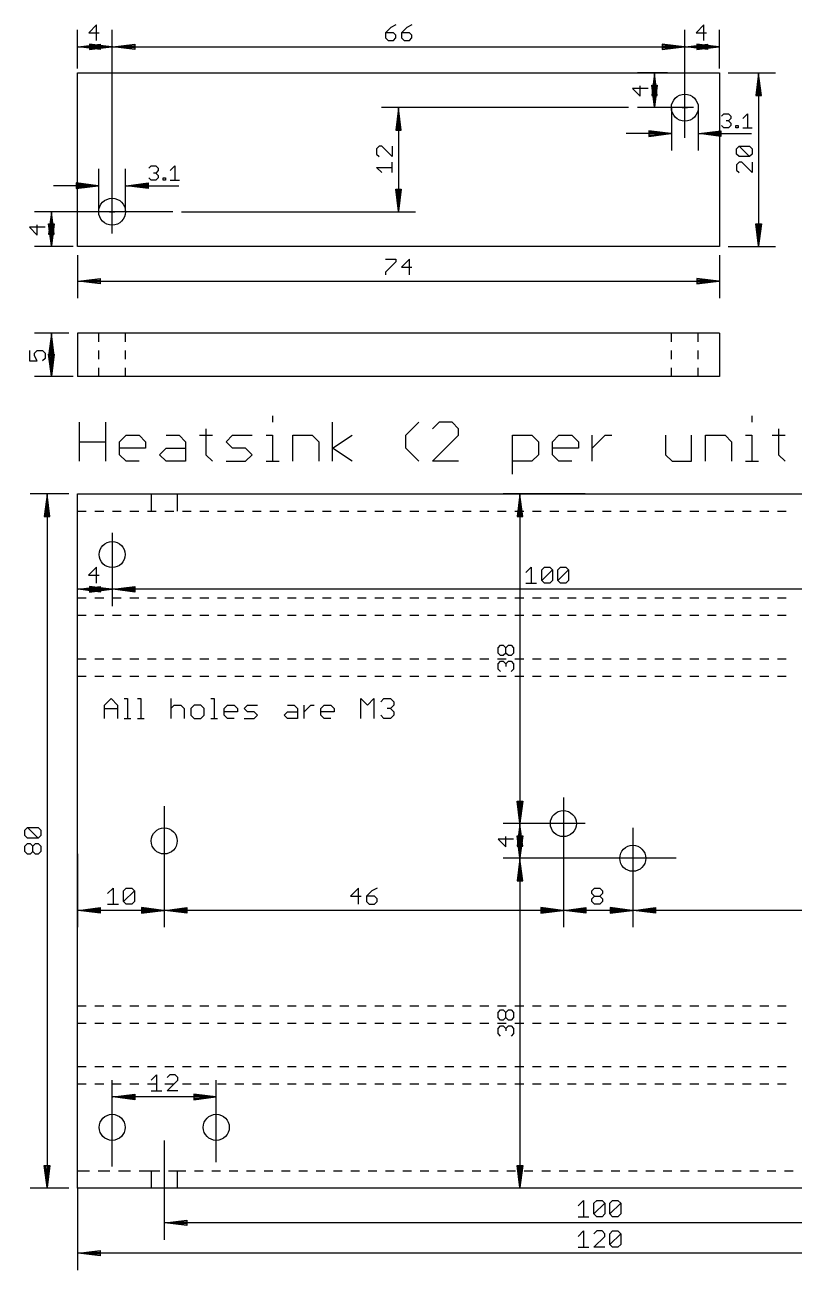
# Model space of a CAD drawing. Extents: x -7 to 596, y -21 to 445.
# Drawn here: x 313.9 to 402.6, y 177.1 to 320.5 of the extents above; entities that cross this region are included whole.
import ezdxf

# ---------------------------------------------------------------- set-up
doc = ezdxf.new("R2010")
doc.units = 0
doc.layers.add('20', color=7, linetype='CONTINUOUS')
doc.layers.add('47', color=2, linetype='CONTINUOUS')

msp = doc.modelspace()

# ---------------------------------------------------------------- linework, layer by layer
at = {"layer": '20'}
for p, q in [((320, 315), (394, 315)), ((320, 295), (320, 315)), ((394, 315), (394, 295)), ((394, 295), (320, 295)), ((394, 285), (320, 285)), ((320, 285), (320, 280)), ((322.45, 284), (322.45, 285)), ((325.55, 284), (325.55, 285)), ((388.45, 284), (388.45, 285)), ((391.55, 284), (391.55, 285)), ((394, 285), (394, 280)), ((322.45, 282), (322.45, 283)), ((325.55, 282), (325.55, 283)), ((388.45, 282), (388.45, 283)), ((391.55, 282), (391.55, 283)), ((394, 280), (320, 280)), ((322.45, 280), (322.45, 281)), ((325.55, 280), (325.55, 281)), ((388.45, 280), (388.45, 281)), ((391.55, 280), (391.55, 281)), ((320, 264.5), (320, 266.5)), ((320, 266.5), (440, 266.5)), ((328.5, 266.5), (328.5, 264.5)), ((331.5, 266.5), (331.5, 264.5)), ((320, 254.5), (320, 264.5)), ((320, 264.5), (321.0167, 264.5)), ((322.0167, 264.5), (323.0333, 264.5)), ((324.0333, 264.5), (325.05, 264.5)), ((326.05, 264.5), (327.0667, 264.5)), ((328.0667, 264.5), (329.0833, 264.5)), ((330.0833, 264.5), (331.1, 264.5)), ((332.1, 264.5), (333.1167, 264.5)), ((334.1167, 264.5), (335.1333, 264.5)), ((336.1333, 264.5), (337.15, 264.5)), ((338.15, 264.5), (339.1667, 264.5)), ((340.1667, 264.5), (341.1833, 264.5)), ((342.1833, 264.5), (343.2, 264.5)), ((344.2, 264.5), (345.2167, 264.5)), ((346.2167, 264.5), (347.2333, 264.5)), ((348.2333, 264.5), (349.25, 264.5)), ((350.25, 264.5), (351.2667, 264.5)), ((352.2667, 264.5), (353.2833, 264.5)), ((354.2833, 264.5), (355.3, 264.5)), ((356.3, 264.5), (357.3167, 264.5)), ((358.3167, 264.5), (359.3333, 264.5)), ((360.3333, 264.5), (361.35, 264.5)), ((362.35, 264.5), (363.3667, 264.5)), ((364.3667, 264.5), (365.3833, 264.5)), ((366.3833, 264.5), (367.4, 264.5)), ((368.4, 264.5), (369.4167, 264.5)), ((370.4167, 264.5), (371.4333, 264.5)), ((372.4333, 264.5), (373.45, 264.5)), ((374.45, 264.5), (375.4667, 264.5)), ((376.4667, 264.5), (377.4833, 264.5)), ((378.4833, 264.5), (379.5, 264.5)), ((380.5, 264.5), (381.5167, 264.5)), ((382.5167, 264.5), (383.5333, 264.5)), ((384.5333, 264.5), (385.55, 264.5)), ((386.55, 264.5), (387.5667, 264.5)), ((388.5667, 264.5), (389.5833, 264.5)), ((390.5833, 264.5), (391.6, 264.5)), ((392.6, 264.5), (393.6167, 264.5)), ((394.6167, 264.5), (395.6333, 264.5)), ((396.6333, 264.5), (397.65, 264.5)), ((398.65, 264.5), (399.6667, 264.5)), ((400.6667, 264.5), (401.6833, 264.5)), ((320, 252.5), (320, 254.5)), ((320, 254.5), (321.0167, 254.5)), ((322.0167, 254.5), (323.0333, 254.5)), ((324.0333, 254.5), (325.05, 254.5)), ((326.05, 254.5), (327.0667, 254.5)), ((328.0667, 254.5), (329.0833, 254.5)), ((330.0833, 254.5), (331.1, 254.5)), ((332.1, 254.5), (333.1167, 254.5)), ((334.1167, 254.5), (335.1333, 254.5)), ((336.1333, 254.5), (337.15, 254.5)), ((338.15, 254.5), (339.1667, 254.5)), ((340.1667, 254.5), (341.1833, 254.5)), ((342.1833, 254.5), (343.2, 254.5)), ((344.2, 254.5), (345.2167, 254.5)), ((346.2167, 254.5), (347.2333, 254.5)), ((348.2333, 254.5), (349.25, 254.5)), ((350.25, 254.5), (351.2667, 254.5)), ((352.2667, 254.5), (353.2833, 254.5)), ((354.2833, 254.5), (355.3, 254.5)), ((356.3, 254.5), (357.3167, 254.5)), ((358.3167, 254.5), (359.3333, 254.5)), ((360.3333, 254.5), (361.35, 254.5)), ((362.35, 254.5), (363.3667, 254.5)), ((364.3667, 254.5), (365.3833, 254.5)), ((366.3833, 254.5), (367.4, 254.5)), ((368.4, 254.5), (369.4167, 254.5)), ((370.4167, 254.5), (371.4333, 254.5)), ((372.4333, 254.5), (373.45, 254.5)), ((374.45, 254.5), (375.4667, 254.5)), ((376.4667, 254.5), (377.4833, 254.5)), ((378.4833, 254.5), (379.5, 254.5)), ((380.5, 254.5), (381.5167, 254.5)), ((382.5167, 254.5), (383.5333, 254.5)), ((384.5333, 254.5), (385.55, 254.5)), ((386.55, 254.5), (387.5667, 254.5)), ((388.5667, 254.5), (389.5833, 254.5)), ((390.5833, 254.5), (391.6, 254.5)), ((392.6, 254.5), (393.6167, 254.5)), ((394.6167, 254.5), (395.6333, 254.5)), ((396.6333, 254.5), (397.65, 254.5)), ((398.65, 254.5), (399.6667, 254.5)), ((400.6667, 254.5), (401.6833, 254.5)), ((320, 247.5), (320, 252.5)), ((320, 252.5), (321.0167, 252.5)), ((322.0167, 252.5), (323.0333, 252.5)), ((324.0333, 252.5), (325.05, 252.5)), ((326.05, 252.5), (327.0667, 252.5)), ((328.0667, 252.5), (329.0833, 252.5)), ((330.0833, 252.5), (331.1, 252.5)), ((332.1, 252.5), (333.1167, 252.5)), ((334.1167, 252.5), (335.1333, 252.5)), ((336.1333, 252.5), (337.15, 252.5)), ((338.15, 252.5), (339.1667, 252.5)), ((340.1667, 252.5), (341.1833, 252.5)), ((342.1833, 252.5), (343.2, 252.5)), ((344.2, 252.5), (345.2167, 252.5)), ((346.2167, 252.5), (347.2333, 252.5)), ((348.2333, 252.5), (349.25, 252.5)), ((350.25, 252.5), (351.2667, 252.5)), ((352.2667, 252.5), (353.2833, 252.5)), ((354.2833, 252.5), (355.3, 252.5)), ((356.3, 252.5), (357.3167, 252.5)), ((358.3167, 252.5), (359.3333, 252.5)), ((360.3333, 252.5), (361.35, 252.5)), ((362.35, 252.5), (363.3667, 252.5)), ((364.3667, 252.5), (365.3833, 252.5)), ((366.3833, 252.5), (367.4, 252.5)), ((368.4, 252.5), (369.4167, 252.5)), ((370.4167, 252.5), (371.4333, 252.5)), ((372.4333, 252.5), (373.45, 252.5)), ((374.45, 252.5), (375.4667, 252.5)), ((376.4667, 252.5), (377.4833, 252.5)), ((378.4833, 252.5), (379.5, 252.5)), ((380.5, 252.5), (381.5167, 252.5)), ((382.5167, 252.5), (383.5333, 252.5)), ((384.5333, 252.5), (385.55, 252.5)), ((386.55, 252.5), (387.5667, 252.5)), ((388.5667, 252.5), (389.5833, 252.5)), ((390.5833, 252.5), (391.6, 252.5)), ((392.6, 252.5), (393.6167, 252.5)), ((394.6167, 252.5), (395.6333, 252.5)), ((396.6333, 252.5), (397.65, 252.5)), ((398.65, 252.5), (399.6667, 252.5)), ((400.6667, 252.5), (401.6833, 252.5)), ((320, 245.5), (320, 247.5)), ((320, 247.5), (321.0167, 247.5)), ((322.0167, 247.5), (323.0333, 247.5)), ((324.0333, 247.5), (325.05, 247.5)), ((326.05, 247.5), (327.0667, 247.5)), ((328.0667, 247.5), (329.0833, 247.5)), ((330.0833, 247.5), (331.1, 247.5)), ((332.1, 247.5), (333.1167, 247.5)), ((334.1167, 247.5), (335.1333, 247.5)), ((336.1333, 247.5), (337.15, 247.5)), ((338.15, 247.5), (339.1667, 247.5)), ((340.1667, 247.5), (341.1833, 247.5)), ((342.1833, 247.5), (343.2, 247.5)), ((344.2, 247.5), (345.2167, 247.5)), ((346.2167, 247.5), (347.2333, 247.5)), ((348.2333, 247.5), (349.25, 247.5)), ((350.25, 247.5), (351.2667, 247.5)), ((352.2667, 247.5), (353.2833, 247.5)), ((354.2833, 247.5), (355.3, 247.5)), ((356.3, 247.5), (357.3167, 247.5)), ((358.3167, 247.5), (359.3333, 247.5)), ((360.3333, 247.5), (361.35, 247.5)), ((362.35, 247.5), (363.3667, 247.5)), ((364.3667, 247.5), (365.3833, 247.5)), ((366.3833, 247.5), (367.4, 247.5)), ((368.4, 247.5), (369.4167, 247.5)), ((370.4167, 247.5), (371.4333, 247.5)), ((372.4333, 247.5), (373.45, 247.5)), ((374.45, 247.5), (375.4667, 247.5)), ((376.4667, 247.5), (377.4833, 247.5)), ((378.4833, 247.5), (379.5, 247.5)), ((380.5, 247.5), (381.5167, 247.5)), ((382.5167, 247.5), (383.5333, 247.5)), ((384.5333, 247.5), (385.55, 247.5)), ((386.55, 247.5), (387.5667, 247.5)), ((388.5667, 247.5), (389.5833, 247.5)), ((390.5833, 247.5), (391.6, 247.5)), ((392.6, 247.5), (393.6167, 247.5)), ((394.6167, 247.5), (395.6333, 247.5)), ((396.6333, 247.5), (397.65, 247.5)), ((398.65, 247.5), (399.6667, 247.5)), ((400.6667, 247.5), (401.6833, 247.5)), ((320, 207.5), (320, 245.5)), ((320, 245.5), (321.0167, 245.5)), ((322.0167, 245.5), (323.0333, 245.5)), ((324.0333, 245.5), (325.05, 245.5)), ((326.05, 245.5), (327.0667, 245.5)), ((328.0667, 245.5), (329.0833, 245.5)), ((330.0833, 245.5), (331.1, 245.5)), ((332.1, 245.5), (333.1167, 245.5)), ((334.1167, 245.5), (335.1333, 245.5)), ((336.1333, 245.5), (337.15, 245.5)), ((338.15, 245.5), (339.1667, 245.5)), ((340.1667, 245.5), (341.1833, 245.5)), ((342.1833, 245.5), (343.2, 245.5)), ((344.2, 245.5), (345.2167, 245.5)), ((346.2167, 245.5), (347.2333, 245.5)), ((348.2333, 245.5), (349.25, 245.5)), ((350.25, 245.5), (351.2667, 245.5)), ((352.2667, 245.5), (353.2833, 245.5)), ((354.2833, 245.5), (355.3, 245.5)), ((356.3, 245.5), (357.3167, 245.5)), ((358.3167, 245.5), (359.3333, 245.5)), ((360.3333, 245.5), (361.35, 245.5)), ((362.35, 245.5), (363.3667, 245.5)), ((364.3667, 245.5), (365.3833, 245.5)), ((366.3833, 245.5), (367.4, 245.5)), ((368.4, 245.5), (369.4167, 245.5)), ((370.4167, 245.5), (371.4333, 245.5)), ((372.4333, 245.5), (373.45, 245.5)), ((374.45, 245.5), (375.4667, 245.5)), ((376.4667, 245.5), (377.4833, 245.5)), ((378.4833, 245.5), (379.5, 245.5)), ((380.5, 245.5), (381.5167, 245.5)), ((382.5167, 245.5), (383.5333, 245.5)), ((384.5333, 245.5), (385.55, 245.5)), ((386.55, 245.5), (387.5667, 245.5)), ((388.5667, 245.5), (389.5833, 245.5)), ((390.5833, 245.5), (391.6, 245.5)), ((392.6, 245.5), (393.6167, 245.5)), ((394.6167, 245.5), (395.6333, 245.5)), ((396.6333, 245.5), (397.65, 245.5)), ((398.65, 245.5), (399.6667, 245.5)), ((400.6667, 245.5), (401.6833, 245.5)), ((320, 205.5), (320, 207.5)), ((320, 207.5), (321.0167, 207.5)), ((322.0167, 207.5), (323.0333, 207.5)), ((324.0333, 207.5), (325.05, 207.5)), ((326.05, 207.5), (327.0667, 207.5)), ((328.0667, 207.5), (329.0833, 207.5)), ((330.0833, 207.5), (331.1, 207.5)), ((332.1, 207.5), (333.1167, 207.5)), ((334.1167, 207.5), (335.1333, 207.5)), ((336.1333, 207.5), (337.15, 207.5)), ((338.15, 207.5), (339.1667, 207.5)), ((340.1667, 207.5), (341.1833, 207.5)), ((342.1833, 207.5), (343.2, 207.5)), ((344.2, 207.5), (345.2167, 207.5)), ((346.2167, 207.5), (347.2333, 207.5)), ((348.2333, 207.5), (349.25, 207.5)), ((350.25, 207.5), (351.2667, 207.5)), ((352.2667, 207.5), (353.2833, 207.5)), ((354.2833, 207.5), (355.3, 207.5)), ((356.3, 207.5), (357.3167, 207.5)), ((358.3167, 207.5), (359.3333, 207.5)), ((360.3333, 207.5), (361.35, 207.5)), ((362.35, 207.5), (363.3667, 207.5)), ((364.3667, 207.5), (365.3833, 207.5)), ((366.3833, 207.5), (367.4, 207.5)), ((368.4, 207.5), (369.4167, 207.5)), ((370.4167, 207.5), (371.4333, 207.5)), ((372.4333, 207.5), (373.45, 207.5)), ((374.45, 207.5), (375.4667, 207.5)), ((376.4667, 207.5), (377.4833, 207.5)), ((378.4833, 207.5), (379.5, 207.5)), ((380.5, 207.5), (381.5167, 207.5)), ((382.5167, 207.5), (383.5333, 207.5)), ((384.5333, 207.5), (385.55, 207.5)), ((386.55, 207.5), (387.5667, 207.5)), ((388.5667, 207.5), (389.5833, 207.5)), ((390.5833, 207.5), (391.6, 207.5)), ((392.6, 207.5), (393.6167, 207.5)), ((394.6167, 207.5), (395.6333, 207.5)), ((396.6333, 207.5), (397.65, 207.5)), ((398.65, 207.5), (399.6667, 207.5)), ((400.6667, 207.5), (401.6833, 207.5)), ((320, 200.5), (320, 205.5)), ((320, 205.5), (321.0167, 205.5)), ((322.0167, 205.5), (323.0333, 205.5)), ((324.0333, 205.5), (325.05, 205.5)), ((326.05, 205.5), (327.0667, 205.5)), ((328.0667, 205.5), (329.0833, 205.5)), ((330.0833, 205.5), (331.1, 205.5)), ((332.1, 205.5), (333.1167, 205.5)), ((334.1167, 205.5), (335.1333, 205.5)), ((336.1333, 205.5), (337.15, 205.5)), ((338.15, 205.5), (339.1667, 205.5)), ((340.1667, 205.5), (341.1833, 205.5)), ((342.1833, 205.5), (343.2, 205.5)), ((344.2, 205.5), (345.2167, 205.5)), ((346.2167, 205.5), (347.2333, 205.5)), ((348.2333, 205.5), (349.25, 205.5)), ((350.25, 205.5), (351.2667, 205.5)), ((352.2667, 205.5), (353.2833, 205.5)), ((354.2833, 205.5), (355.3, 205.5)), ((356.3, 205.5), (357.3167, 205.5)), ((358.3167, 205.5), (359.3333, 205.5)), ((360.3333, 205.5), (361.35, 205.5)), ((362.35, 205.5), (363.3667, 205.5)), ((364.3667, 205.5), (365.3833, 205.5)), ((366.3833, 205.5), (367.4, 205.5)), ((368.4, 205.5), (369.4167, 205.5)), ((370.4167, 205.5), (371.4333, 205.5)), ((372.4333, 205.5), (373.45, 205.5)), ((374.45, 205.5), (375.4667, 205.5)), ((376.4667, 205.5), (377.4833, 205.5)), ((378.4833, 205.5), (379.5, 205.5)), ((380.5, 205.5), (381.5167, 205.5)), ((382.5167, 205.5), (383.5333, 205.5)), ((384.5333, 205.5), (385.55, 205.5)), ((386.55, 205.5), (387.5667, 205.5)), ((388.5667, 205.5), (389.5833, 205.5)), ((390.5833, 205.5), (391.6, 205.5)), ((392.6, 205.5), (393.6167, 205.5)), ((394.6167, 205.5), (395.6333, 205.5)), ((396.6333, 205.5), (397.65, 205.5)), ((398.65, 205.5), (399.6667, 205.5)), ((400.6667, 205.5), (401.6833, 205.5)), ((320, 198.5), (320, 200.5)), ((320, 200.5), (321.0167, 200.5)), ((322.0167, 200.5), (323.0333, 200.5)), ((324.0333, 200.5), (325.05, 200.5)), ((326.05, 200.5), (327.0667, 200.5)), ((328.0667, 200.5), (329.0833, 200.5)), ((330.0833, 200.5), (331.1, 200.5)), ((332.1, 200.5), (333.1167, 200.5)), ((334.1167, 200.5), (335.1333, 200.5)), ((336.1333, 200.5), (337.15, 200.5)), ((338.15, 200.5), (339.1667, 200.5)), ((340.1667, 200.5), (341.1833, 200.5)), ((342.1833, 200.5), (343.2, 200.5)), ((344.2, 200.5), (345.2167, 200.5)), ((346.2167, 200.5), (347.2333, 200.5)), ((348.2333, 200.5), (349.25, 200.5)), ((350.25, 200.5), (351.2667, 200.5)), ((352.2667, 200.5), (353.2833, 200.5)), ((354.2833, 200.5), (355.3, 200.5)), ((356.3, 200.5), (357.3167, 200.5)), ((358.3167, 200.5), (359.3333, 200.5)), ((360.3333, 200.5), (361.35, 200.5)), ((362.35, 200.5), (363.3667, 200.5)), ((364.3667, 200.5), (365.3833, 200.5)), ((366.3833, 200.5), (367.4, 200.5)), ((368.4, 200.5), (369.4167, 200.5)), ((370.4167, 200.5), (371.4333, 200.5)), ((372.4333, 200.5), (373.45, 200.5)), ((374.45, 200.5), (375.4667, 200.5)), ((376.4667, 200.5), (377.4833, 200.5)), ((378.4833, 200.5), (379.5, 200.5)), ((380.5, 200.5), (381.5167, 200.5)), ((382.5167, 200.5), (383.5333, 200.5)), ((384.5333, 200.5), (385.55, 200.5)), ((386.55, 200.5), (387.5667, 200.5)), ((388.5667, 200.5), (389.5833, 200.5)), ((390.5833, 200.5), (391.6, 200.5)), ((392.6, 200.5), (393.6167, 200.5)), ((394.6167, 200.5), (395.6333, 200.5)), ((396.6333, 200.5), (397.65, 200.5)), ((398.65, 200.5), (399.6667, 200.5)), ((400.6667, 200.5), (401.6833, 200.5)), ((320, 188.5), (320, 198.5)), ((320, 198.5), (321.0167, 198.5)), ((322.0167, 198.5), (323.0333, 198.5)), ((324.0333, 198.5), (325.05, 198.5)), ((326.05, 198.5), (327.0667, 198.5)), ((328.0667, 198.5), (329.0833, 198.5)), ((330.0833, 198.5), (331.1, 198.5)), ((332.1, 198.5), (333.1167, 198.5)), ((334.1167, 198.5), (335.1333, 198.5)), ((336.1333, 198.5), (337.15, 198.5)), ((338.15, 198.5), (339.1667, 198.5)), ((340.1667, 198.5), (341.1833, 198.5)), ((342.1833, 198.5), (343.2, 198.5)), ((344.2, 198.5), (345.2167, 198.5)), ((346.2167, 198.5), (347.2333, 198.5)), ((348.2333, 198.5), (349.25, 198.5)), ((350.25, 198.5), (351.2667, 198.5)), ((352.2667, 198.5), (353.2833, 198.5)), ((354.2833, 198.5), (355.3, 198.5)), ((356.3, 198.5), (357.3167, 198.5)), ((358.3167, 198.5), (359.3333, 198.5)), ((360.3333, 198.5), (361.35, 198.5)), ((362.35, 198.5), (363.3667, 198.5)), ((364.3667, 198.5), (365.3833, 198.5)), ((366.3833, 198.5), (367.4, 198.5)), ((368.4, 198.5), (369.4167, 198.5)), ((370.4167, 198.5), (371.4333, 198.5)), ((372.4333, 198.5), (373.45, 198.5)), ((374.45, 198.5), (375.4667, 198.5)), ((376.4667, 198.5), (377.4833, 198.5)), ((378.4833, 198.5), (379.5, 198.5)), ((380.5, 198.5), (381.5167, 198.5)), ((382.5167, 198.5), (383.5333, 198.5)), ((384.5333, 198.5), (385.55, 198.5)), ((386.55, 198.5), (387.5667, 198.5)), ((388.5667, 198.5), (389.5833, 198.5)), ((390.5833, 198.5), (391.6, 198.5)), ((392.6, 198.5), (393.6167, 198.5)), ((394.6167, 198.5), (395.6333, 198.5)), ((396.6333, 198.5), (397.65, 198.5)), ((398.65, 198.5), (399.6667, 198.5)), ((400.6667, 198.5), (401.6833, 198.5)), ((320, 186.5), (320, 188.5)), ((320, 188.5), (321.375, 188.5)), ((322.375, 188.5), (323.75, 188.5)), ((324.75, 188.5), (326.125, 188.5)), ((327.125, 188.5), (328.5, 188.5)), ((328.5, 188.5), (329.5, 188.5)), ((328.5, 188.5), (328.5, 186.5)), ((330.5, 188.5), (331.5, 188.5)), ((331.5, 188.5), (332.5, 188.5)), ((331.5, 188.5), (331.5, 186.5)), ((333.5, 188.5), (334.5, 188.5)), ((335.5, 188.5), (336.5, 188.5)), ((337.5, 188.5), (338.5, 188.5)), ((339.5, 188.5), (340.5, 188.5)), ((341.5, 188.5), (342.5, 188.5)), ((343.5, 188.5), (344.5, 188.5)), ((345.5, 188.5), (346.5, 188.5)), ((347.5, 188.5), (348.5, 188.5)), ((349.5, 188.5), (350.5, 188.5)), ((351.5, 188.5), (352.5, 188.5)), ((353.5, 188.5), (354.5, 188.5)), ((355.5, 188.5), (356.5, 188.5)), ((357.5, 188.5), (358.5, 188.5)), ((359.5, 188.5), (360.5, 188.5)), ((361.5, 188.5), (362.5, 188.5)), ((363.5, 188.5), (364.5, 188.5)), ((365.5, 188.5), (366.5, 188.5)), ((367.5, 188.5), (368.5, 188.5)), ((369.5, 188.5), (370.5, 188.5)), ((371.5, 188.5), (372.5, 188.5)), ((373.5, 188.5), (374.5, 188.5)), ((375.5, 188.5), (376.5, 188.5)), ((377.5, 188.5), (378.5, 188.5)), ((379.5, 188.5), (380.5, 188.5)), ((381.5, 188.5), (382.5, 188.5)), ((383.5, 188.5), (384.5, 188.5)), ((385.5, 188.5), (386.5, 188.5)), ((387.5, 188.5), (388.5, 188.5)), ((389.5, 188.5), (390.5, 188.5)), ((391.5, 188.5), (392.5, 188.5)), ((393.5, 188.5), (394.5, 188.5)), ((395.5, 188.5), (396.5, 188.5)), ((397.5, 188.5), (398.5, 188.5)), ((399.5, 188.5), (400.5, 188.5)), ((401.5, 188.5), (402.5, 188.5)), ((328.5, 186.5), (320, 186.5)), ((331.5, 186.5), (328.5, 186.5)), ((428.5, 186.5), (331.5, 186.5))]:
    msp.add_line(p, q, dxfattribs=at)
for centre, radius in [((390, 311), 1.55), ((324, 299), 1.55), ((324, 259.5), 1.5), ((376, 228.5), 1.5), ((330, 226.5), 1.5), ((384, 224.5), 1.5), ((324, 193.5), 1.5), ((336, 193.5), 1.5)]:
    msp.add_circle(centre, radius, dxfattribs=at)
at = {"layer": '47'}
for p, q in [((322.2064, 320.5299), (321.3072, 319.6308)), ((322.2064, 318.7316), (322.2064, 320.5299)), ((356.1078, 320.2302), (355.5083, 319.6308)), ((356.7072, 320.5299), (356.1078, 320.2302)), ((357.9494, 320.2302), (357.3499, 319.6308)), ((358.5488, 320.5299), (357.9494, 320.2302)), ((392.2064, 320.5299), (391.3072, 319.6308)), ((392.2064, 318.7316), (392.2064, 320.5299)), ((320, 315.5), (320, 319.95)), ((321.3072, 319.6308), (322.5061, 319.6308)), ((324, 296.5), (324, 319.95)), ((324, 315.5), (324, 319.95)), ((355.5083, 319.6308), (355.5083, 319.0313)), ((356.4075, 319.6308), (355.5083, 319.6308)), ((355.5083, 319.0313), (355.8081, 318.7316)), ((355.8081, 318.7316), (356.4075, 318.7316)), ((356.7072, 319.331), (356.4075, 319.6308)), ((356.4075, 318.7316), (356.7072, 319.0313)), ((356.7072, 319.0313), (356.7072, 319.331)), ((357.3499, 319.6308), (357.3499, 319.0313)), ((358.2491, 319.6308), (357.3499, 319.6308)), ((357.3499, 319.0313), (357.6496, 318.7316)), ((357.6496, 318.7316), (358.2491, 318.7316)), ((358.5488, 319.331), (358.2491, 319.6308)), ((358.2491, 318.7316), (358.5488, 319.0313)), ((358.5488, 319.0313), (358.5488, 319.331)), ((390, 307.5), (390, 319.95)), ((390, 315.5), (390, 319.95)), ((391.3072, 319.6308), (392.5061, 319.6308)), ((394, 315.5), (394, 319.95)), ((320.065, 318), (322.6, 318.3192)), ((320.065, 318), (322.6, 318.26)), ((320.065, 318), (322.6, 318.13)), ((320.065, 318), (323.935, 318)), ((322.6, 317.6808), (320.065, 318)), ((322.6, 317.87), (320.065, 318)), ((322.6, 317.74), (320.065, 318)), ((323.935, 318), (321.4, 318.3192)), ((321.4, 318.3192), (321.4, 317.6808)), ((323.935, 318), (321.4, 318.26)), ((323.935, 318), (321.4, 318.13)), ((321.4, 317.6808), (323.935, 318)), ((321.4, 317.87), (323.935, 318)), ((321.4, 317.74), (323.935, 318)), ((322.6, 318.3192), (322.6, 317.6808)), ((324.065, 318), (326.6, 318.3192)), ((324.065, 318), (326.6, 318.26)), ((324.065, 318), (326.6, 318.13)), ((324.065, 318), (389.935, 318)), ((326.6, 317.6808), (324.065, 318)), ((326.6, 317.87), (324.065, 318)), ((326.6, 317.74), (324.065, 318)), ((326.6, 318.3192), (326.6, 317.6808)), ((389.935, 318), (387.4, 318.3192)), ((387.4, 318.3192), (387.4, 317.6808)), ((389.935, 318), (387.4, 318.26)), ((389.935, 318), (387.4, 318.13)), ((387.4, 317.6808), (389.935, 318)), ((387.4, 317.87), (389.935, 318)), ((387.4, 317.74), (389.935, 318)), ((390.065, 318), (392.6, 318.3192)), ((390.065, 318), (392.6, 318.26)), ((390.065, 318), (392.6, 318.13)), ((390.065, 318), (393.935, 318)), ((392.6, 317.6808), (390.065, 318)), ((392.6, 317.87), (390.065, 318)), ((392.6, 317.74), (390.065, 318)), ((393.935, 318), (391.4, 318.3192)), ((391.4, 318.3192), (391.4, 317.6808)), ((393.935, 318), (391.4, 318.26)), ((393.935, 318), (391.4, 318.13)), ((391.4, 317.6808), (393.935, 318)), ((391.4, 317.87), (393.935, 318)), ((391.4, 317.74), (393.935, 318)), ((392.6, 318.3192), (392.6, 317.6808)), ((388, 315), (384.55, 315)), ((386.5, 314.935), (386.1808, 312.4)), ((386.5, 314.935), (386.24, 312.4)), ((386.5, 314.935), (386.37, 312.4)), ((386.5, 314.935), (386.5, 311.065)), ((386.8192, 312.4), (386.5, 314.935)), ((386.63, 312.4), (386.5, 314.935)), ((386.76, 312.4), (386.5, 314.935)), ((395, 315), (400.45, 315)), ((398.5, 314.935), (398.1808, 312.4)), ((398.5, 314.935), (398.24, 312.4)), ((398.5, 314.935), (398.37, 312.4)), ((398.5, 314.935), (398.5, 295.065)), ((398.8192, 312.4), (398.5, 314.935)), ((398.63, 312.4), (398.5, 314.935)), ((398.76, 312.4), (398.5, 314.935)), ((385.7684, 313.2064), (383.9701, 313.2064)), ((383.9701, 313.2064), (384.8692, 312.3072)), ((384.8692, 312.3072), (384.8692, 313.5061)), ((386.5, 311.065), (386.1808, 313.6)), ((386.1808, 313.6), (386.8192, 313.6)), ((386.5, 311.065), (386.24, 313.6)), ((386.5, 311.065), (386.37, 313.6)), ((386.8192, 313.6), (386.5, 311.065)), ((386.63, 313.6), (386.5, 311.065)), ((386.76, 313.6), (386.5, 311.065)), ((386.1808, 312.4), (386.8192, 312.4)), ((398.1808, 312.4), (398.8192, 312.4)), ((383.5, 311), (355.05, 311)), ((357, 310.935), (356.6808, 308.4)), ((357, 310.935), (356.74, 308.4)), ((357, 310.935), (356.87, 308.4)), ((357, 310.935), (357, 299.065)), ((357.3192, 308.4), (357, 310.935)), ((357.13, 308.4), (357, 310.935)), ((357.26, 308.4), (357, 310.935)), ((391, 311), (384.55, 311)), ((388.45, 311), (388.45, 306.05)), ((389.6808, 311), (390.3192, 311)), ((390, 310.6808), (390, 311.3192)), ((391.55, 311), (391.55, 306.05)), ((394.2262, 310.0065), (394.4974, 310.2777)), ((394.4974, 310.2777), (395.0397, 310.2777)), ((395.0397, 310.2777), (395.3109, 310.0065)), ((395.3109, 310.0065), (395.3109, 309.7354)), ((396.6819, 309.7354), (397.2243, 310.2777)), ((397.2243, 310.2777), (397.2243, 308.6507)), ((394.4974, 308.6507), (394.2262, 308.9219)), ((395.0397, 308.6507), (394.4974, 308.6507)), ((395.0397, 309.4642), (394.7685, 309.4642)), ((395.3109, 309.7354), (395.0397, 309.4642)), ((395.0397, 309.4642), (395.3109, 309.193)), ((395.3109, 308.9219), (395.0397, 308.6507)), ((395.3109, 309.193), (395.3109, 308.9219)), ((395.8634, 308.6507), (395.8634, 308.9219)), ((395.8634, 308.9219), (396.1345, 308.9219)), ((396.1345, 308.6507), (395.8634, 308.6507)), ((396.1345, 308.9219), (396.1345, 308.6507)), ((396.6819, 308.6507), (397.7666, 308.6507)), ((356.6808, 308.4), (357.3192, 308.4)), ((388.385, 308), (383.25, 308)), ((388.385, 308), (385.85, 308.3192)), ((385.85, 308.3192), (385.85, 307.6808)), ((388.385, 308), (385.85, 308.26)), ((388.385, 308), (385.85, 308.13)), ((385.85, 307.6808), (388.385, 308)), ((385.85, 307.87), (388.385, 308)), ((385.85, 307.74), (388.385, 308)), ((391.615, 308), (394.15, 308.3192)), ((391.615, 308), (394.15, 308.26)), ((391.615, 308), (394.15, 308.13)), ((391.615, 308), (397.6846, 308)), ((394.15, 307.6808), (391.615, 308)), ((394.15, 307.87), (391.615, 308)), ((394.15, 307.74), (391.615, 308)), ((394.15, 308.3192), (394.15, 307.6808)), ((354.7698, 306.5488), (354.4701, 306.2491)), ((354.4701, 306.2491), (354.4701, 305.6496)), ((354.4701, 305.6496), (354.7698, 305.3499)), ((355.0695, 306.5488), (354.7698, 306.5488)), ((356.2684, 305.3499), (355.0695, 306.5488)), ((356.2684, 306.5488), (356.2684, 305.3499)), ((395.9701, 306.2491), (396.2698, 306.5488)), ((395.9701, 305.6496), (395.9701, 306.2491)), ((396.2698, 305.3499), (395.9701, 305.6496)), ((396.2698, 306.5488), (397.4687, 306.5488)), ((397.4687, 305.3499), (396.2698, 306.5488)), ((397.4687, 306.5488), (397.7684, 306.2491)), ((397.7684, 305.6496), (397.4687, 305.3499)), ((397.7684, 306.2491), (397.7684, 305.6496)), ((328.2262, 304.0065), (328.4974, 304.2777)), ((328.4974, 304.2777), (329.0397, 304.2777)), ((329.0397, 304.2777), (329.3109, 304.0065)), ((330.6819, 303.7354), (331.2243, 304.2777)), ((331.2243, 304.2777), (331.2243, 302.6507)), ((356.2684, 303.5083), (356.2684, 304.7072)), ((396.2698, 304.7072), (395.9701, 304.4075)), ((395.9701, 304.4075), (395.9701, 303.8081)), ((397.4687, 305.3499), (396.2698, 305.3499)), ((396.5695, 304.7072), (396.2698, 304.7072)), ((397.7684, 303.5083), (396.5695, 304.7072)), ((397.7684, 304.7072), (397.7684, 303.5083)), ((322.45, 299), (322.45, 303.95)), ((325.55, 299), (325.55, 303.95)), ((328.4974, 302.6507), (328.2262, 302.9219)), ((329.0397, 303.4642), (328.7685, 303.4642)), ((329.3109, 303.7354), (329.0397, 303.4642)), ((329.0397, 303.4642), (329.3109, 303.193)), ((329.3109, 302.9219), (329.0397, 302.6507)), ((329.3109, 304.0065), (329.3109, 303.7354)), ((329.3109, 303.193), (329.3109, 302.9219)), ((329.8634, 302.6507), (329.8634, 302.9219)), ((329.8634, 302.9219), (330.1345, 302.9219)), ((330.1345, 302.9219), (330.1345, 302.6507)), ((355.0695, 303.5083), (354.4701, 304.1078)), ((354.4701, 304.1078), (356.2684, 304.1078)), ((395.9701, 303.8081), (396.2698, 303.5083)), ((322.385, 302), (317.25, 302)), ((322.385, 302), (319.85, 302.3192)), ((319.85, 302.3192), (319.85, 301.6808)), ((322.385, 302), (319.85, 302.26)), ((322.385, 302), (319.85, 302.13)), ((319.85, 301.6808), (322.385, 302)), ((319.85, 301.87), (322.385, 302)), ((319.85, 301.74), (322.385, 302)), ((325.615, 302), (328.15, 302.3192)), ((325.615, 302), (328.15, 302.26)), ((325.615, 302), (328.15, 302.13)), ((325.615, 302), (331.6846, 302)), ((328.15, 301.6808), (325.615, 302)), ((328.15, 301.87), (325.615, 302)), ((328.15, 301.74), (325.615, 302)), ((328.15, 302.3192), (328.15, 301.6808)), ((329.0397, 302.6507), (328.4974, 302.6507)), ((330.1345, 302.6507), (329.8634, 302.6507)), ((330.6819, 302.6507), (331.7666, 302.6507)), ((357, 299.065), (356.6808, 301.6)), ((356.6808, 301.6), (357.3192, 301.6)), ((357, 299.065), (356.74, 301.6)), ((357, 299.065), (356.87, 301.6)), ((357.3192, 301.6), (357, 299.065)), ((357.13, 301.6), (357, 299.065)), ((357.26, 301.6), (357, 299.065)), ((331, 299), (315.05, 299)), ((317, 298.935), (316.6808, 296.4)), ((317, 298.935), (316.74, 296.4)), ((317, 298.935), (316.87, 296.4)), ((317, 298.935), (317, 295.065)), ((317.3192, 296.4), (317, 298.935)), ((317.13, 296.4), (317, 298.935)), ((317.26, 296.4), (317, 298.935)), ((323.6808, 299), (324.3192, 299)), ((324, 298.6808), (324, 299.3192)), ((332, 299), (358.95, 299)), ((316.2684, 297.2064), (314.4701, 297.2064)), ((314.4701, 297.2064), (315.3692, 296.3072)), ((315.3692, 296.3072), (315.3692, 297.5061)), ((317, 295.065), (316.6808, 297.6)), ((316.6808, 297.6), (317.3192, 297.6)), ((317, 295.065), (316.74, 297.6)), ((317, 295.065), (316.87, 297.6)), ((317.3192, 297.6), (317, 295.065)), ((317.13, 297.6), (317, 295.065)), ((317.26, 297.6), (317, 295.065)), ((398.5, 295.065), (398.1808, 297.6)), ((398.1808, 297.6), (398.8192, 297.6)), ((398.5, 295.065), (398.24, 297.6)), ((398.5, 295.065), (398.37, 297.6)), ((398.8192, 297.6), (398.5, 295.065)), ((398.63, 297.6), (398.5, 295.065)), ((398.76, 297.6), (398.5, 295.065)), ((316.6808, 296.4), (317.3192, 296.4)), ((319.5, 295), (315.05, 295)), ((395, 295), (400.45, 295)), ((320, 294), (320, 289.05)), ((355.5083, 293.5299), (356.7072, 293.5299)), ((356.7072, 293.2302), (355.5083, 292.0313)), ((356.7072, 293.5299), (356.7072, 293.2302)), ((358.2491, 293.5299), (357.3499, 292.6308)), ((358.2491, 291.7316), (358.2491, 293.5299)), ((394, 294), (394, 289.05)), ((320.065, 291), (322.6, 291.3192)), ((322.6, 291.3192), (322.6, 290.6808)), ((355.5083, 292.0313), (355.5083, 291.7316)), ((357.3499, 292.6308), (358.5488, 292.6308)), ((393.935, 291), (391.4, 291.3192)), ((391.4, 291.3192), (391.4, 290.6808)), ((320.065, 291), (322.6, 291.26)), ((320.065, 291), (322.6, 291.13)), ((320.065, 291), (393.935, 291)), ((322.6, 290.6808), (320.065, 291)), ((322.6, 290.87), (320.065, 291)), ((322.6, 290.74), (320.065, 291)), ((393.935, 291), (391.4, 291.26)), ((393.935, 291), (391.4, 291.13)), ((391.4, 290.6808), (393.935, 291)), ((391.4, 290.87), (393.935, 291)), ((391.4, 290.74), (393.935, 291)), ((319, 285), (315.05, 285)), ((317, 284.935), (316.6808, 282.4)), ((317, 284.935), (316.74, 282.4)), ((317, 284.935), (316.87, 282.4)), ((317, 284.935), (317, 280.065)), ((317.3192, 282.4), (317, 284.935)), ((317.13, 282.4), (317, 284.935)), ((317.26, 282.4), (317, 284.935)), ((314.4701, 283.0061), (314.4701, 281.8072)), ((315.0695, 282.7064), (315.3692, 283.0061)), ((315.0695, 282.4066), (315.0695, 282.7064)), ((315.3692, 283.0061), (315.9687, 283.0061)), ((315.9687, 283.0061), (316.2684, 282.7064)), ((316.2684, 282.7064), (316.2684, 282.1069)), ((314.4701, 281.8072), (315.3692, 281.8072)), ((315.3692, 281.8072), (315.0695, 282.4066)), ((316.2684, 282.1069), (315.9687, 281.8072)), ((317, 280.065), (316.6808, 282.6)), ((316.6808, 282.6), (317.3192, 282.6)), ((316.6808, 282.4), (317.3192, 282.4)), ((317, 280.065), (316.74, 282.6)), ((317, 280.065), (316.87, 282.6)), ((317.3192, 282.6), (317, 280.065)), ((317.13, 282.6), (317, 280.065)), ((317.26, 282.6), (317, 280.065)), ((319.5, 280), (315.05, 280)), ((342.4883, 275.4991), (342.4883, 274.7498)), ((397.7355, 275.4991), (397.7355, 274.7498)), ((320.254, 270.254), (320.254, 274.7498)), ((323.2512, 274.7498), (323.2512, 270.254)), ((349.4122, 270.254), (349.4122, 274.7498)), ((357.8528, 273.2512), (359.3514, 274.7498)), ((361.6714, 274.7498), (360.9221, 274.0005)), ((363.17, 274.7498), (361.6714, 274.7498)), ((363.9193, 274.0005), (363.17, 274.7498)), ((324.8579, 272.5019), (325.6072, 273.2512)), ((325.6072, 273.2512), (327.1059, 273.2512)), ((327.1059, 273.2512), (327.8552, 272.5019)), ((330.2112, 273.2512), (331.7098, 273.2512)), ((331.7098, 273.2512), (332.4591, 272.5019)), ((334.0658, 273.2512), (335.5644, 273.2512)), ((334.8151, 274.0005), (334.8151, 271.0033)), ((337.1351, 272.5019), (337.8844, 273.2512)), ((337.8844, 273.2512), (340.1323, 273.2512)), ((341.739, 273.2512), (342.4883, 273.2512)), ((342.4883, 273.2512), (342.4883, 270.254)), ((344.8083, 270.254), (344.8083, 273.2512)), ((344.8083, 273.2512), (347.0562, 273.2512)), ((347.0562, 273.2512), (347.8055, 272.5019)), ((349.4122, 271.7526), (351.6602, 273.2512)), ((357.8528, 271.7526), (357.8528, 273.2512)), ((360.9221, 270.254), (363.9193, 273.2512)), ((363.9193, 273.2512), (363.9193, 274.0005)), ((370.1299, 268.7554), (370.1299, 273.2512)), ((370.1299, 273.2512), (372.3779, 273.2512)), ((372.3779, 273.2512), (373.1272, 272.5019)), ((374.7339, 272.5019), (375.4832, 273.2512)), ((375.4832, 273.2512), (376.9818, 273.2512)), ((376.9818, 273.2512), (377.7311, 272.5019)), ((379.3378, 270.254), (379.3378, 273.2512)), ((379.3378, 271.7526), (380.8364, 273.2512)), ((380.8364, 273.2512), (381.5857, 273.2512)), ((387.7784, 273.2512), (387.7784, 271.0033)), ((390.7756, 270.254), (390.7756, 273.2512)), ((392.3823, 270.254), (392.3823, 273.2512)), ((392.3823, 273.2512), (394.6302, 273.2512)), ((394.6302, 273.2512), (395.3795, 272.5019)), ((396.9862, 273.2512), (397.7355, 273.2512)), ((397.7355, 273.2512), (397.7355, 270.254)), ((400.0555, 273.2512), (401.5541, 273.2512)), ((400.8048, 274.0005), (400.8048, 271.0033)), ((320.254, 272.5019), (323.2512, 272.5019)), ((324.8579, 271.0033), (324.8579, 272.5019)), ((327.8552, 271.7526), (324.8579, 271.7526)), ((327.8552, 272.5019), (327.8552, 271.7526)), ((329.4619, 271.0033), (330.2112, 271.7526)), ((330.2112, 271.7526), (332.4591, 271.7526)), ((332.4591, 272.5019), (332.4591, 270.254)), ((337.8844, 271.7526), (337.1351, 272.5019)), ((339.383, 271.7526), (337.8844, 271.7526)), ((340.1323, 271.0033), (339.383, 271.7526)), ((347.8055, 272.5019), (347.8055, 270.254)), ((351.6602, 270.254), (349.4122, 271.7526)), ((359.3514, 270.254), (357.8528, 271.7526)), ((373.1272, 272.5019), (373.1272, 271.0033)), ((374.7339, 271.0033), (374.7339, 272.5019)), ((377.7311, 271.7526), (374.7339, 271.7526)), ((377.7311, 272.5019), (377.7311, 271.7526)), ((395.3795, 272.5019), (395.3795, 270.254)), ((325.6072, 270.254), (324.8579, 271.0033)), ((327.1059, 270.254), (325.6072, 270.254)), ((330.2112, 270.254), (329.4619, 271.0033)), ((332.4591, 270.254), (330.2112, 270.254)), ((334.8151, 271.0033), (335.5644, 270.254)), ((337.1351, 270.254), (339.383, 270.254)), ((339.383, 270.254), (340.1323, 271.0033)), ((341.739, 270.254), (343.2376, 270.254)), ((363.9193, 270.254), (360.9221, 270.254)), ((372.3779, 270.254), (370.1299, 270.254)), ((373.1272, 271.0033), (372.3779, 270.254)), ((375.4832, 270.254), (374.7339, 271.0033)), ((376.9818, 270.254), (375.4832, 270.254)), ((387.7784, 271.0033), (388.5277, 270.254)), ((388.5277, 270.254), (390.7756, 270.254)), ((396.9862, 270.254), (398.4848, 270.254)), ((400.8048, 271.0033), (401.5541, 270.254)), ((319, 266.5), (314.55, 266.5)), ((316.5, 266.435), (316.1808, 263.9)), ((316.5, 266.435), (316.24, 263.9)), ((316.5, 266.435), (316.37, 263.9)), ((316.5, 266.435), (316.5, 186.565)), ((316.8192, 263.9), (316.5, 266.435)), ((316.63, 263.9), (316.5, 266.435)), ((316.76, 263.9), (316.5, 266.435)), ((378.5, 266.5), (369.05, 266.5)), ((371, 266.435), (370.6808, 263.9)), ((371, 266.435), (370.74, 263.9)), ((371, 266.435), (370.87, 263.9)), ((371, 266.435), (371, 228.565)), ((371.3192, 263.9), (371, 266.435)), ((371.13, 263.9), (371, 266.435)), ((371.26, 263.9), (371, 266.435)), ((316.1808, 263.9), (316.8192, 263.9)), ((370.6808, 263.9), (371.3192, 263.9)), ((324, 262), (324, 253.55)), ((322.2064, 258.0554), (321.2818, 257.1308)), ((321.2818, 257.1308), (322.5146, 257.1308)), ((322.2064, 256.2062), (322.2064, 258.0554)), ((371.6885, 257.439), (372.3049, 258.0554)), ((372.3049, 258.0554), (372.3049, 256.2062)), ((373.5301, 257.7472), (373.8383, 258.0554)), ((373.5301, 256.5144), (373.5301, 257.7472)), ((373.5301, 256.5144), (374.7629, 257.7472)), ((373.8383, 258.0554), (374.4547, 258.0554)), ((374.4547, 258.0554), (374.7629, 257.7472)), ((374.7629, 257.7472), (374.7629, 256.5144)), ((375.3717, 257.7472), (375.6799, 258.0554)), ((375.3717, 256.5144), (375.3717, 257.7472)), ((375.3717, 256.5144), (376.6045, 257.7472)), ((375.6799, 258.0554), (376.2963, 258.0554)), ((376.2963, 258.0554), (376.6045, 257.7472)), ((376.6045, 257.7472), (376.6045, 256.5144)), ((320, 255.5), (320, 255.5)), ((320.065, 255.5), (322.6, 255.8192)), ((320.065, 255.5), (322.6, 255.76)), ((320.065, 255.5), (322.6, 255.63)), ((323.935, 255.5), (320.065, 255.5)), ((322.6, 255.1808), (320.065, 255.5)), ((322.6, 255.37), (320.065, 255.5)), ((322.6, 255.24), (320.065, 255.5)), ((323.935, 255.5), (321.4, 255.8192)), ((321.4, 255.8192), (321.4, 255.1808)), ((323.935, 255.5), (321.4, 255.76)), ((323.935, 255.5), (321.4, 255.63)), ((321.4, 255.1808), (323.935, 255.5)), ((321.4, 255.37), (323.935, 255.5)), ((321.4, 255.24), (323.935, 255.5)), ((322.6, 255.8192), (322.6, 255.1808)), ((324, 255.5), (324, 255.5)), ((324.065, 255.5), (326.6, 255.8192)), ((324.065, 255.5), (326.6, 255.76)), ((324.065, 255.5), (326.6, 255.63)), ((423.935, 255.5), (324.065, 255.5)), ((326.6, 255.1808), (324.065, 255.5)), ((326.6, 255.37), (324.065, 255.5)), ((326.6, 255.24), (324.065, 255.5)), ((326.6, 255.8192), (326.6, 255.1808)), ((371.6885, 256.2062), (372.9213, 256.2062)), ((373.8383, 256.2062), (373.5301, 256.5144)), ((374.4547, 256.2062), (373.8383, 256.2062)), ((374.7629, 256.5144), (374.4547, 256.2062)), ((375.6799, 256.2062), (375.3717, 256.5144)), ((376.2963, 256.2062), (375.6799, 256.2062)), ((376.6045, 256.5144), (376.2963, 256.2062)), ((368.4701, 248.7491), (368.7698, 249.0488)), ((368.4701, 248.1496), (368.4701, 248.7491)), ((368.7698, 249.0488), (369.0695, 249.0488)), ((369.0695, 249.0488), (369.3692, 248.7491)), ((369.3692, 248.7491), (369.669, 249.0488)), ((369.3692, 248.1496), (369.3692, 248.7491)), ((369.669, 249.0488), (369.9687, 249.0488)), ((369.9687, 249.0488), (370.2684, 248.7491)), ((370.2684, 248.7491), (370.2684, 248.1496)), ((368.7698, 247.8499), (368.4701, 248.1496)), ((368.4701, 246.9075), (368.7698, 247.2072)), ((368.4701, 246.3081), (368.4701, 246.9075)), ((369.0695, 247.8499), (368.7698, 247.8499)), ((368.7698, 247.2072), (369.0695, 247.2072)), ((369.3692, 248.1496), (369.0695, 247.8499)), ((369.0695, 247.2072), (369.3692, 246.9075)), ((369.669, 247.8499), (369.3692, 248.1496)), ((369.3692, 246.9075), (369.669, 247.2072)), ((369.3692, 246.9075), (369.3692, 246.6078)), ((369.9687, 247.8499), (369.669, 247.8499)), ((369.669, 247.2072), (369.9687, 247.2072)), ((370.2684, 248.1496), (369.9687, 247.8499)), ((369.9687, 247.2072), (370.2684, 246.9075)), ((370.2684, 246.9075), (370.2684, 246.3081)), ((368.7698, 246.0083), (368.4701, 246.3081)), ((370.2684, 246.3081), (369.9687, 246.0083)), ((323.1016, 242.1341), (323.8679, 242.9004)), ((323.8679, 242.9004), (324.6341, 242.1341)), ((325.4036, 242.9004), (325.7867, 242.9004)), ((325.7867, 242.9004), (325.7867, 240.6016)), ((326.9382, 242.9004), (327.3213, 242.9004)), ((327.3213, 242.9004), (327.3213, 240.6016)), ((330.7748, 242.9004), (330.7748, 240.6016)), ((335.3788, 242.9004), (335.7619, 242.9004)), ((335.7619, 242.9004), (335.7619, 240.6016)), ((352.6435, 240.6016), (352.6435, 242.9004)), ((352.6435, 242.9004), (353.4097, 242.1341)), ((353.4097, 242.1341), (354.176, 242.9004)), ((354.176, 242.9004), (354.176, 240.6016)), ((354.9455, 242.5172), (355.3286, 242.9004)), ((355.3286, 242.9004), (356.0948, 242.9004)), ((356.0948, 242.9004), (356.478, 242.5172)), ((356.478, 242.5172), (356.478, 242.1341)), ((323.1016, 240.6016), (323.1016, 242.1341)), ((323.1016, 241.751), (324.6341, 241.751)), ((324.6341, 242.1341), (324.6341, 240.6016)), ((330.7748, 241.751), (331.1579, 242.1341)), ((331.1579, 242.1341), (331.9242, 242.1341)), ((331.9242, 242.1341), (332.3073, 241.751)), ((332.3073, 241.751), (332.3073, 240.6016)), ((333.4599, 242.1341), (333.0768, 241.751)), ((333.0768, 241.751), (333.0768, 240.9847)), ((334.2262, 242.1341), (333.4599, 242.1341)), ((334.6093, 241.751), (334.2262, 242.1341)), ((334.6093, 240.9847), (334.6093, 241.751)), ((336.9134, 241.751), (337.2965, 242.1341)), ((336.9134, 240.9847), (336.9134, 241.751)), ((338.4459, 241.3679), (336.9134, 241.3679)), ((337.2965, 242.1341), (338.0628, 242.1341)), ((338.0628, 242.1341), (338.4459, 241.751)), ((338.4459, 241.751), (338.4459, 241.3679)), ((339.2154, 241.751), (339.5985, 242.1341)), ((339.5985, 241.3679), (339.2154, 241.751)), ((339.5985, 242.1341), (340.7479, 242.1341)), ((340.3647, 241.3679), (339.5985, 241.3679)), ((340.7479, 240.9847), (340.3647, 241.3679)), ((343.8193, 240.9847), (344.2024, 241.3679)), ((344.2024, 242.1341), (344.9687, 242.1341)), ((344.2024, 241.3679), (345.3518, 241.3679)), ((344.9687, 242.1341), (345.3518, 241.751)), ((345.3518, 241.751), (345.3518, 240.6016)), ((346.1213, 240.6016), (346.1213, 242.1341)), ((346.1213, 241.3679), (346.8875, 242.1341)), ((346.8875, 242.1341), (347.2706, 242.1341)), ((348.0396, 241.751), (348.4227, 242.1341)), ((348.0396, 240.9847), (348.0396, 241.751)), ((349.5721, 241.3679), (348.0396, 241.3679)), ((348.4227, 242.1341), (349.1889, 242.1341)), ((349.1889, 242.1341), (349.5721, 241.751)), ((349.5721, 241.751), (349.5721, 241.3679)), ((356.0948, 241.751), (355.7117, 241.751)), ((356.478, 242.1341), (356.0948, 241.751)), ((356.0948, 241.751), (356.478, 241.3679)), ((356.478, 241.3679), (356.478, 240.9847)), ((325.4036, 240.6016), (326.1698, 240.6016)), ((326.9382, 240.6016), (327.7045, 240.6016)), ((333.0768, 240.9847), (333.4599, 240.6016)), ((333.4599, 240.6016), (334.2262, 240.6016)), ((334.2262, 240.6016), (334.6093, 240.9847)), ((335.3788, 240.6016), (336.145, 240.6016)), ((337.2965, 240.6016), (336.9134, 240.9847)), ((338.0628, 240.6016), (337.2965, 240.6016)), ((339.2154, 240.6016), (340.3647, 240.6016)), ((340.3647, 240.6016), (340.7479, 240.9847)), ((344.2024, 240.6016), (343.8193, 240.9847)), ((345.3518, 240.6016), (344.2024, 240.6016)), ((348.4227, 240.6016), (348.0396, 240.9847)), ((349.1889, 240.6016), (348.4227, 240.6016)), ((355.3286, 240.6016), (354.9455, 240.9847)), ((356.0948, 240.6016), (355.3286, 240.6016)), ((356.478, 240.9847), (356.0948, 240.6016)), ((371, 228.565), (370.6808, 231.1)), ((370.6808, 231.1), (371.3192, 231.1)), ((371, 228.565), (370.74, 231.1)), ((371, 228.565), (370.87, 231.1)), ((371.3192, 231.1), (371, 228.565)), ((371.13, 231.1), (371, 228.565)), ((371.26, 231.1), (371, 228.565)), ((376, 231.5), (376, 216.55)), ((330, 230.5), (330, 216.55)), ((378.5, 228.5), (369.05, 228.5)), ((374, 228.5), (369.05, 228.5)), ((371, 228.435), (370.6808, 225.9)), ((371, 228.435), (370.74, 225.9)), ((371, 228.435), (370.87, 225.9)), ((371, 228.435), (371, 224.565)), ((371.3192, 225.9), (371, 228.435)), ((371.13, 225.9), (371, 228.435)), ((371.26, 225.9), (371, 228.435)), ((313.9446, 227.7491), (314.2528, 228.0573)), ((313.9446, 227.1327), (313.9446, 227.7491)), ((314.2528, 226.8245), (313.9446, 227.1327)), ((314.2528, 228.0573), (315.4856, 228.0573)), ((315.4856, 226.8245), (314.2528, 228.0573)), ((315.4856, 226.8245), (314.2528, 226.8245)), ((315.4856, 228.0573), (315.7938, 227.7491)), ((315.7938, 227.1327), (315.4856, 226.8245)), ((315.7938, 227.7491), (315.7938, 227.1327)), ((370.2684, 226.7064), (368.4701, 226.7064)), ((368.4701, 226.7064), (369.3692, 225.8072)), ((369.3692, 225.8072), (369.3692, 227.0061)), ((371, 224.565), (370.6808, 227.1)), ((370.6808, 227.1), (371.3192, 227.1)), ((371, 224.565), (370.74, 227.1)), ((371, 224.565), (370.87, 227.1)), ((371.3192, 227.1), (371, 224.565)), ((371.13, 227.1), (371, 224.565)), ((371.26, 227.1), (371, 224.565)), ((384, 228), (384, 216.55)), ((313.9446, 225.9075), (314.2528, 226.2157)), ((313.9446, 225.2911), (313.9446, 225.9075)), ((314.2528, 224.9829), (313.9446, 225.2911)), ((314.2528, 226.2157), (314.561, 226.2157)), ((314.561, 226.2157), (314.8692, 225.9075)), ((314.8692, 225.2911), (314.561, 224.9829)), ((314.8692, 225.9075), (315.1774, 226.2157)), ((314.8692, 225.2911), (314.8692, 225.9075)), ((315.1774, 224.9829), (314.8692, 225.2911)), ((315.1774, 226.2157), (315.4856, 226.2157)), ((315.4856, 226.2157), (315.7938, 225.9075)), ((315.7938, 225.2911), (315.4856, 224.9829)), ((315.7938, 225.9075), (315.7938, 225.2911)), ((370.6808, 225.9), (371.3192, 225.9)), ((314.561, 224.9829), (314.2528, 224.9829)), ((315.4856, 224.9829), (315.1774, 224.9829)), ((320, 225), (320, 216.55)), ((330, 225), (330, 216.55)), ((389, 224.5), (369.05, 224.5)), ((378.5, 224.5), (369.05, 224.5)), ((371, 224.435), (370.6808, 221.9)), ((371, 224.435), (370.74, 221.9)), ((371, 224.435), (370.87, 221.9)), ((371, 224.435), (371, 186.565)), ((371.3192, 221.9), (371, 224.435)), ((371.13, 221.9), (371, 224.435)), ((371.26, 221.9), (371, 224.435)), ((376, 225), (376, 216.55)), ((384, 225), (384, 216.55)), ((323.4829, 220.439), (324.0993, 221.0554)), ((324.0993, 221.0554), (324.0993, 219.2062)), ((325.3245, 220.7472), (325.6327, 221.0554)), ((325.6327, 221.0554), (326.2491, 221.0554)), ((326.2491, 221.0554), (326.5573, 220.7472)), ((352.4075, 221.0554), (351.4829, 220.1308)), ((352.4075, 219.2062), (352.4075, 221.0554)), ((354.5573, 221.0554), (353.9409, 220.7472)), ((370.6808, 221.9), (371.3192, 221.9)), ((379.2818, 220.7472), (379.59, 221.0554)), ((379.59, 221.0554), (380.2064, 221.0554)), ((380.2064, 221.0554), (380.5146, 220.7472)), ((325.3245, 219.5144), (325.3245, 220.7472)), ((325.3245, 219.5144), (326.5573, 220.7472)), ((326.5573, 220.7472), (326.5573, 219.5144)), ((351.4829, 220.1308), (352.7157, 220.1308)), ((353.9409, 220.7472), (353.3245, 220.1308)), ((353.3245, 220.1308), (353.3245, 219.5144)), ((354.2491, 220.1308), (353.3245, 220.1308)), ((354.5573, 219.8226), (354.2491, 220.1308)), ((354.5573, 219.5144), (354.5573, 219.8226)), ((379.2818, 220.439), (379.2818, 220.7472)), ((379.59, 220.1308), (379.2818, 220.439)), ((379.2818, 219.8226), (379.59, 220.1308)), ((379.2818, 219.5144), (379.2818, 219.8226)), ((379.59, 220.1308), (380.2064, 220.1308)), ((380.5146, 220.439), (380.2064, 220.1308)), ((380.2064, 220.1308), (380.5146, 219.8226)), ((380.5146, 220.7472), (380.5146, 220.439)), ((380.5146, 219.8226), (380.5146, 219.5144)), ((320.065, 218.5), (322.6, 218.8192)), ((320.065, 218.5), (322.6, 218.76)), ((320.065, 218.5), (322.6, 218.63)), ((329.935, 218.5), (320.065, 218.5)), ((322.6, 218.1808), (320.065, 218.5)), ((322.6, 218.37), (320.065, 218.5)), ((322.6, 218.24), (320.065, 218.5)), ((322.6, 218.8192), (322.6, 218.1808)), ((323.4829, 219.2062), (324.7157, 219.2062)), ((325.6327, 219.2062), (325.3245, 219.5144)), ((326.2491, 219.2062), (325.6327, 219.2062)), ((326.5573, 219.5144), (326.2491, 219.2062)), ((329.935, 218.5), (327.4, 218.8192)), ((327.4, 218.8192), (327.4, 218.1808)), ((329.935, 218.5), (327.4, 218.76)), ((329.935, 218.5), (327.4, 218.63)), ((327.4, 218.1808), (329.935, 218.5)), ((327.4, 218.37), (329.935, 218.5)), ((327.4, 218.24), (329.935, 218.5)), ((330.065, 218.5), (332.6, 218.8192)), ((330.065, 218.5), (332.6, 218.76)), ((330.065, 218.5), (332.6, 218.63)), ((375.935, 218.5), (330.065, 218.5)), ((332.6, 218.1808), (330.065, 218.5)), ((332.6, 218.37), (330.065, 218.5)), ((332.6, 218.24), (330.065, 218.5)), ((332.6, 218.8192), (332.6, 218.1808)), ((353.3245, 219.5144), (353.6327, 219.2062)), ((353.6327, 219.2062), (354.2491, 219.2062)), ((354.2491, 219.2062), (354.5573, 219.5144)), ((375.935, 218.5), (373.4, 218.8192)), ((373.4, 218.8192), (373.4, 218.1808)), ((375.935, 218.5), (373.4, 218.76)), ((375.935, 218.5), (373.4, 218.63)), ((373.4, 218.1808), (375.935, 218.5)), ((373.4, 218.37), (375.935, 218.5)), ((373.4, 218.24), (375.935, 218.5)), ((376.065, 218.5), (378.6, 218.8192)), ((376.065, 218.5), (378.6, 218.76)), ((376.065, 218.5), (378.6, 218.63)), ((383.935, 218.5), (376.065, 218.5)), ((378.6, 218.1808), (376.065, 218.5)), ((378.6, 218.37), (376.065, 218.5)), ((378.6, 218.24), (376.065, 218.5)), ((378.6, 218.8192), (378.6, 218.1808)), ((379.59, 219.2062), (379.2818, 219.5144)), ((380.2064, 219.2062), (379.59, 219.2062)), ((380.5146, 219.5144), (380.2064, 219.2062)), ((383.935, 218.5), (381.4, 218.8192)), ((381.4, 218.8192), (381.4, 218.1808)), ((383.935, 218.5), (381.4, 218.76)), ((383.935, 218.5), (381.4, 218.63)), ((381.4, 218.1808), (383.935, 218.5)), ((381.4, 218.37), (383.935, 218.5)), ((381.4, 218.24), (383.935, 218.5)), ((384.065, 218.5), (386.6, 218.8192)), ((384.065, 218.5), (386.6, 218.76)), ((384.065, 218.5), (386.6, 218.63)), ((429.935, 218.5), (384.065, 218.5)), ((386.6, 218.1808), (384.065, 218.5)), ((386.6, 218.37), (384.065, 218.5)), ((386.6, 218.24), (384.065, 218.5)), ((386.6, 218.8192), (386.6, 218.1808)), ((368.4701, 206.7491), (368.7698, 207.0488)), ((368.4701, 206.1496), (368.4701, 206.7491)), ((368.7698, 207.0488), (369.0695, 207.0488)), ((369.0695, 207.0488), (369.3692, 206.7491)), ((369.3692, 206.7491), (369.669, 207.0488)), ((369.3692, 206.1496), (369.3692, 206.7491)), ((369.669, 207.0488), (369.9687, 207.0488)), ((369.9687, 207.0488), (370.2684, 206.7491)), ((370.2684, 206.7491), (370.2684, 206.1496)), ((368.7698, 205.8499), (368.4701, 206.1496)), ((368.4701, 204.9075), (368.7698, 205.2072)), ((369.0695, 205.8499), (368.7698, 205.8499)), ((368.7698, 205.2072), (369.0695, 205.2072)), ((369.3692, 206.1496), (369.0695, 205.8499)), ((369.0695, 205.2072), (369.3692, 204.9075)), ((369.669, 205.8499), (369.3692, 206.1496)), ((369.3692, 204.9075), (369.669, 205.2072)), ((369.9687, 205.8499), (369.669, 205.8499)), ((369.669, 205.2072), (369.9687, 205.2072)), ((370.2684, 206.1496), (369.9687, 205.8499)), ((369.9687, 205.2072), (370.2684, 204.9075)), ((368.4701, 204.3081), (368.4701, 204.9075)), ((368.7698, 204.0083), (368.4701, 204.3081)), ((369.3692, 204.9075), (369.3692, 204.6078)), ((370.2684, 204.3081), (369.9687, 204.0083)), ((370.2684, 204.9075), (370.2684, 204.3081)), ((328.4829, 198.939), (329.0993, 199.5554)), ((329.0993, 199.5554), (329.0993, 197.7062)), ((330.6327, 199.5554), (330.3245, 199.2472)), ((331.2491, 199.5554), (330.6327, 199.5554)), ((331.5573, 199.2472), (331.2491, 199.5554)), ((324, 189), (324, 198.95)), ((330.3245, 197.7062), (331.5573, 198.939)), ((331.5573, 198.939), (331.5573, 199.2472)), ((336, 189.5), (336, 198.95)), ((324.065, 197), (326.6, 197.3192)), ((324.065, 197), (326.6, 197.26)), ((324.065, 197), (326.6, 197.13)), ((335.935, 197), (324.065, 197)), ((326.6, 196.6808), (324.065, 197)), ((326.6, 196.87), (324.065, 197)), ((326.6, 196.74), (324.065, 197)), ((326.6, 197.3192), (326.6, 196.6808)), ((328.4829, 197.7062), (329.7157, 197.7062)), ((331.5573, 197.7062), (330.3245, 197.7062)), ((335.935, 197), (333.4, 197.3192)), ((333.4, 197.3192), (333.4, 196.6808)), ((335.935, 197), (333.4, 197.26)), ((335.935, 197), (333.4, 197.13)), ((333.4, 196.6808), (335.935, 197)), ((333.4, 196.87), (335.935, 197)), ((333.4, 196.74), (335.935, 197)), ((330, 192), (330, 180.55)), ((316.5, 186.565), (316.1808, 189.1)), ((316.1808, 189.1), (316.8192, 189.1)), ((316.5, 186.565), (316.24, 189.1)), ((316.5, 186.565), (316.37, 189.1)), ((316.8192, 189.1), (316.5, 186.565)), ((316.63, 189.1), (316.5, 186.565)), ((316.76, 189.1), (316.5, 186.565)), ((371, 186.565), (370.6808, 189.1)), ((370.6808, 189.1), (371.3192, 189.1)), ((371, 186.565), (370.74, 189.1)), ((371, 186.565), (370.87, 189.1)), ((371.3192, 189.1), (371, 186.565)), ((371.13, 189.1), (371, 186.565)), ((371.26, 189.1), (371, 186.565)), ((319, 186.5), (314.55, 186.5)), ((320, 186.5), (320, 177.05)), ((374, 186.5), (369.05, 186.5)), ((377.6885, 184.439), (378.3049, 185.0554)), ((378.3049, 185.0554), (378.3049, 183.2062)), ((379.5301, 184.7472), (379.8383, 185.0554)), ((379.5301, 183.5144), (379.5301, 184.7472)), ((379.5301, 183.5144), (380.7629, 184.7472)), ((379.8383, 185.0554), (380.4547, 185.0554)), ((380.4547, 185.0554), (380.7629, 184.7472)), ((380.7629, 184.7472), (380.7629, 183.5144)), ((381.3717, 184.7472), (381.6799, 185.0554)), ((381.3717, 183.5144), (381.3717, 184.7472)), ((381.3717, 183.5144), (382.6045, 184.7472)), ((381.6799, 185.0554), (382.2963, 185.0554)), ((382.2963, 185.0554), (382.6045, 184.7472)), ((382.6045, 184.7472), (382.6045, 183.5144)), ((330.065, 182.5), (332.6, 182.8192)), ((330.065, 182.5), (332.6, 182.76)), ((330.065, 182.5), (332.6, 182.63)), ((429.935, 182.5), (330.065, 182.5)), ((332.6, 182.1808), (330.065, 182.5)), ((332.6, 182.37), (330.065, 182.5)), ((332.6, 182.24), (330.065, 182.5)), ((332.6, 182.8192), (332.6, 182.1808)), ((377.6885, 183.2062), (378.9213, 183.2062)), ((379.8383, 183.2062), (379.5301, 183.5144)), ((380.4547, 183.2062), (379.8383, 183.2062)), ((380.7629, 183.5144), (380.4547, 183.2062)), ((381.6799, 183.2062), (381.3717, 183.5144)), ((382.2963, 183.2062), (381.6799, 183.2062)), ((382.6045, 183.5144), (382.2963, 183.2062)), ((377.6885, 180.939), (378.3049, 181.5554)), ((378.3049, 181.5554), (378.3049, 179.7062)), ((379.8383, 181.5554), (379.5301, 181.2472)), ((379.5301, 179.7062), (380.7629, 180.939)), ((380.4547, 181.5554), (379.8383, 181.5554)), ((380.7629, 181.2472), (380.4547, 181.5554)), ((380.7629, 180.939), (380.7629, 181.2472)), ((381.3717, 181.2472), (381.6799, 181.5554)), ((381.3717, 180.0144), (381.3717, 181.2472)), ((381.3717, 180.0144), (382.6045, 181.2472)), ((381.6799, 181.5554), (382.2963, 181.5554)), ((382.2963, 181.5554), (382.6045, 181.2472)), ((382.6045, 181.2472), (382.6045, 180.0144)), ((377.6885, 179.7062), (378.9213, 179.7062)), ((380.7629, 179.7062), (379.5301, 179.7062)), ((381.6799, 179.7062), (381.3717, 180.0144)), ((382.2963, 179.7062), (381.6799, 179.7062)), ((382.6045, 180.0144), (382.2963, 179.7062)), ((320.065, 179), (322.6, 179.3192)), ((320.065, 179), (322.6, 179.26)), ((320.065, 179), (322.6, 179.13)), ((439.935, 179), (320.065, 179)), ((322.6, 178.6808), (320.065, 179)), ((322.6, 178.87), (320.065, 179)), ((322.6, 178.74), (320.065, 179)), ((322.6, 179.3192), (322.6, 178.6808))]:
    msp.add_line(p, q, dxfattribs=at)

doc.saveas('drawing.dxf')
